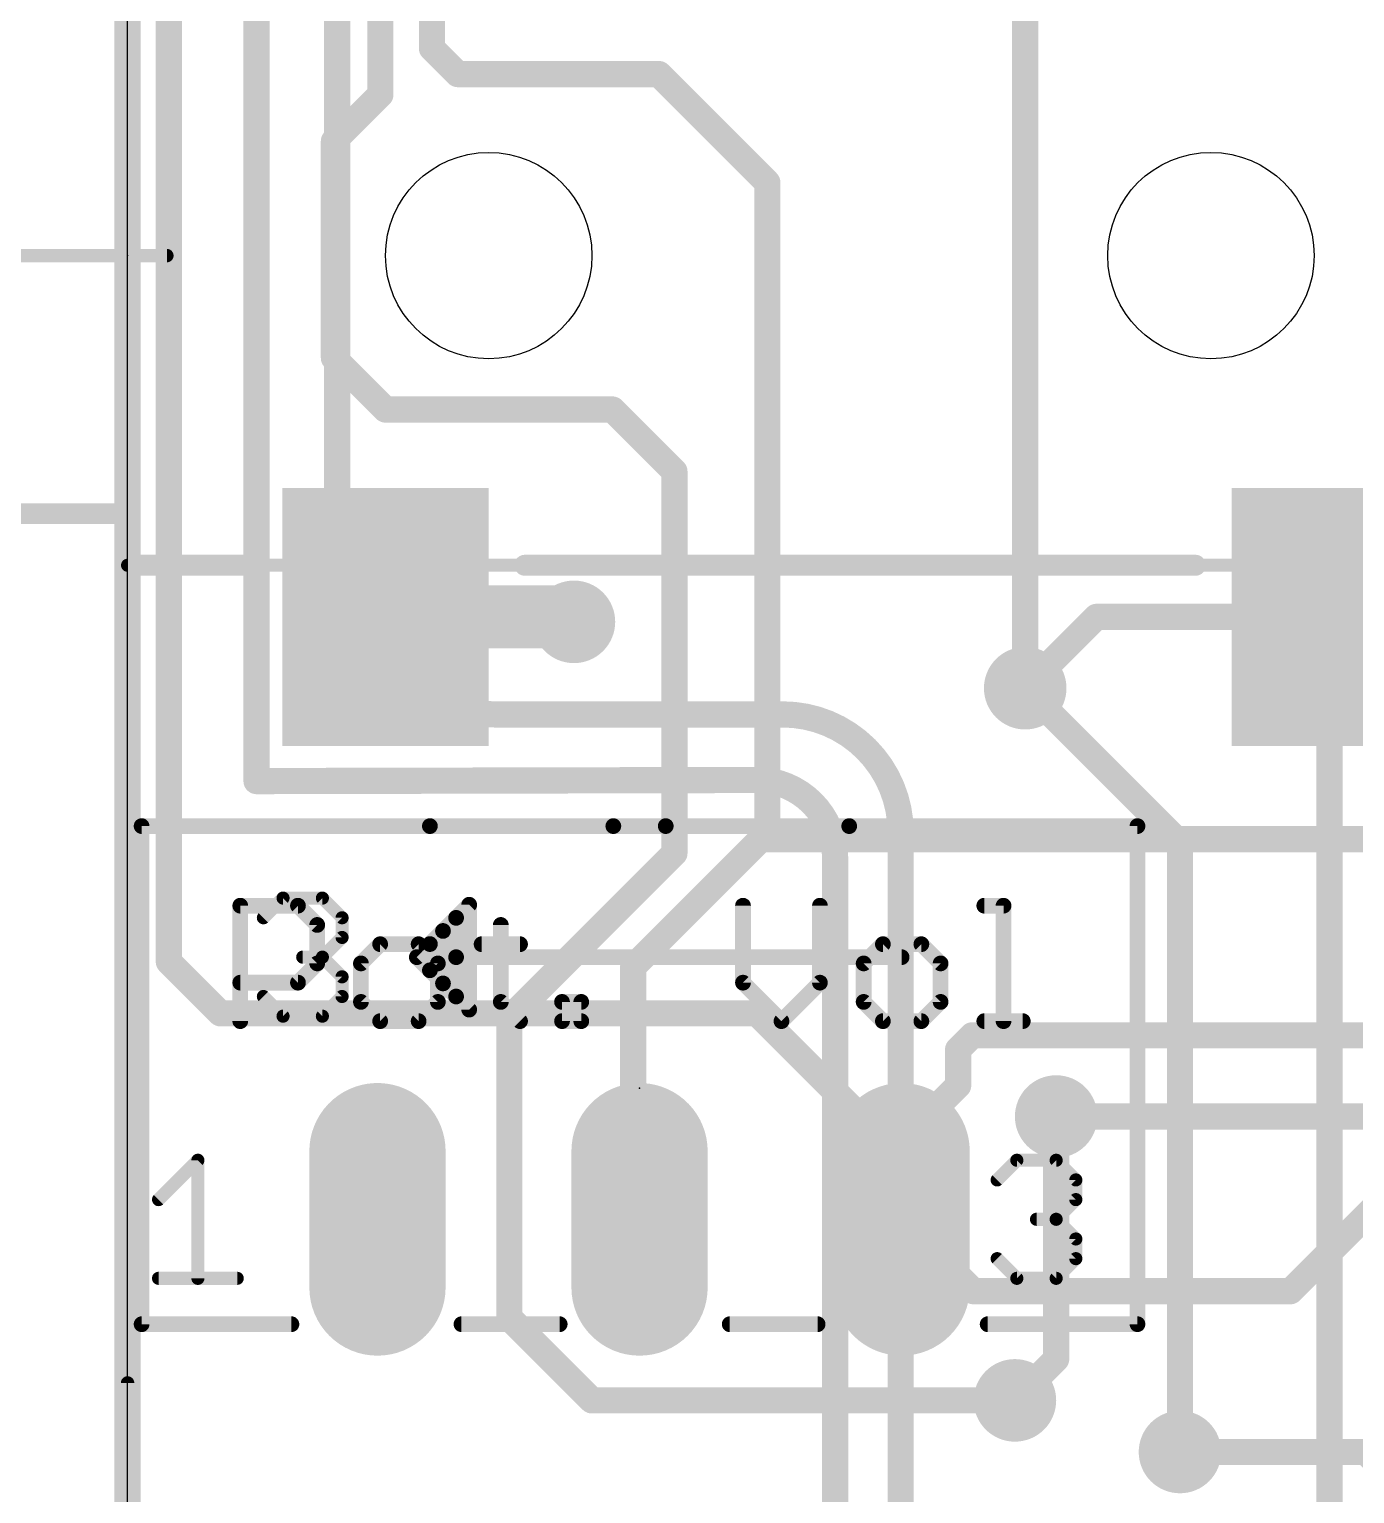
# Model space of a CAD drawing. Extents: x -21 to 68.1, y -13.1 to 62.4.
# Drawn here: x -0.95 to 11.89, y 4.9 to 19.08 of the extents above; entities that cross this region are included whole.
import ezdxf

# ---------------------------------------------------------------- set-up
doc = ezdxf.new("R2010")
doc.units = 0
for name, color, linetype in [('1', 12, 'CONTINUOUS'), ('16', 132, 'CONTINUOUS'), ('17', 110, 'CONTINUOUS'), ('18', 110, 'CONTINUOUS'), ('20', 53, 'CONTINUOUS'), ('21', 53, 'CONTINUOUS'), ('23', 53, 'CONTINUOUS'), ('47', 253, 'CONTINUOUS'), ('51', 253, 'CONTINUOUS')]:
    doc.layers.add(name, color=color, linetype=linetype)

# ---------------------------------------------------------------- blocks, each defined once
blk = doc.blocks.new('LONGP100')
at = {"const_width": 1}
blk.add_lwpolyline([(-0.5, 0), (0.5, 0)], dxfattribs=at)
at = {"const_width": 0.5}
for points in [[(-0.5, 0.25, 1), (-0.5, -0.25)], [(0.5, -0.25, 1), (0.5, 0.25)]]:
    blk.add_lwpolyline(points, format="xyb", dxfattribs=at)
blk = doc.blocks.new('RECT')
blk.add_solid([(-0.5, -0.5), (0.5, -0.5), (-0.5, 0.5), (0.5, 0.5)])
blk = doc.blocks.new('ROUNDV')
at = {"const_width": 0.5}
blk.add_lwpolyline([(0, -0.25, 1), (0, 0.25, 1), (0, -0.25)], format="xyb", dxfattribs=at)

msp = doc.modelspace()

# ---------------------------------------------------------------- linework, layer by layer
at = {"layer": '1'}
for points, const_width in [([(2.95, 22.35), (2.95, 18.9)], 0.254), ([(2.45, 21.95), (2.45, 18.45)], 0.254), ([(2.95, 18.9), (3.2, 18.65)], 0.254), ([(3.2, 18.65), (5.15, 18.65)], 0.254), ([(5.15, 18.65), (6.2, 17.6)], 0.254), ([(2.45, 18.45), (2, 18)], 0.254), ([(2, 18), (2, 15.9)], 0.254), ([(6.2, 17.6), (6.2, 11.337)], 0.254), ([(2, 15.9), (2.5, 15.4)], 0.254), ([(2.5, 15.4), (4.7, 15.4)], 0.254), ([(4.7, 15.4), (5.3, 14.8)], 0.254), ([(5.3, 14.8), (5.3, 11.1)], 0.254), ([(2.5, 13.391), (4.326, 13.391)], 0.6096), ([(4.326, 13.391), (4.326, 13.343)], 0.6096), ([(9.391, 13.391), (8.7, 12.7)], 0.254), ([(11.7, 13.391), (9.391, 13.391)], 0.254), ([(6.137, 11.237), (4.9, 10)], 0.254), ([(6.3, 11.237), (6.137, 11.237)], 0.254), ([(6.2, 11.337), (6.3, 11.237)], 0.254), ([(15.192, 11.237), (6.3, 11.237)], 0.254), ([(5.3, 11.1), (3.7, 9.5)], 0.254), ([(4.9, 10), (4.9, 7.616)], 0.254), ([(3.7, 9.5), (3.7, 6.6)], 0.254), ([(8.187, 9.337), (8.05, 9.2)], 0.254), ([(15.192, 9.337), (8.187, 9.337)], 0.254), ([(8.05, 9.2), (8.05, 8.85)], 0.254), ([(8.05, 8.85), (7.425, 8.225)], 0.254), ([(14.1, 8.55), (9, 8.55)], 0.254), ([(7.425, 8.225), (7.425, 7.631)], 0.254), ([(12.16, 7.747), (11.271, 6.858)], 0.254), ([(4.9, 7.616), (4.962, 7.554)], 0.254), ([(7.425, 7.631), (7.502, 7.554)], 0.254), ([(7.493, 7.563), (7.502, 7.554)], 0.254), ([(7.493, 7.545), (7.502, 7.554)], 0.254), ([(8.198, 6.858), (7.502, 7.554)], 0.254), ([(11.271, 6.858), (8.198, 6.858)], 0.254), ([(3.7, 6.6), (4.5, 5.8)], 0.254), ([(4.5, 5.8), (8.6, 5.8)], 0.254), ([(10.2, 5.3), (12, 5.3)], 0.254), ([(12, 5.3), (12.7, 4.6)], 0.254)]:
    msp.add_lwpolyline(points, dxfattribs=dict(at, const_width=const_width))
for points, const_width in [([(2.9949, 18.9449, 1), (2.9051, 18.8551)], 0.127), ([(2.8865, 18.9, 1), (3.0135, 18.9)], 0.127), ([(3.2, 18.7135, 1), (3.2, 18.5865)], 0.127), ([(3.1551, 18.6051, 1), (3.2449, 18.6949)], 0.127), ([(5.1949, 18.6949, 1), (5.1051, 18.6051)], 0.127), ([(5.15, 18.5865, 1), (5.15, 18.7135)], 0.127), ([(2.3865, 18.45, 1), (2.5135, 18.45)], 0.127), ([(2.4949, 18.4051, 1), (2.4051, 18.4949)], 0.127), ([(2.0635, 18, 1), (1.9365, 18)], 0.127), ([(1.9551, 18.0449, 1), (2.0449, 17.9551)], 0.127), ([(6.2635, 17.6, 1), (6.1365, 17.6)], 0.127), ([(6.1551, 17.5551, 1), (6.2449, 17.6449)], 0.127), ([(2.0449, 15.9449, 1), (1.9551, 15.8551)], 0.127), ([(1.9365, 15.9, 1), (2.0635, 15.9)], 0.127), ([(2.5, 15.4635, 1), (2.5, 15.3365)], 0.127), ([(2.4551, 15.3551, 1), (2.5449, 15.4449)], 0.127), ([(4.7449, 15.4449, 1), (4.6551, 15.3551)], 0.127), ([(4.7, 15.3365, 1), (4.7, 15.4635)], 0.127), ([(5.3635, 14.8, 1), (5.2365, 14.8)], 0.127), ([(5.2551, 14.7551, 1), (5.3449, 14.8449)], 0.127), ([(2.5, 13.5434, 1), (2.5, 13.2386)], 0.3048), ([(4.4784, 13.391, 1), (4.1736, 13.391)], 0.3048), ([(4.326, 13.2386, 1), (4.326, 13.5434)], 0.3048), ([(4.1736, 13.343, 1), (4.4784, 13.343)], 0.3048), ([(9.391, 13.4545, 1), (9.391, 13.3275)], 0.127), ([(9.4359, 13.3461, 1), (9.3461, 13.4359)], 0.127), ([(11.7, 13.3275, 1), (11.7, 13.4545)], 0.127), ([(8.6551, 12.7449, 1), (8.7449, 12.6551)], 0.127), ([(6.137, 11.3005, 1), (6.137, 11.1735)], 0.127), ([(6.1819, 11.1921, 1), (6.0921, 11.2819)], 0.127), ([(6.2449, 11.3819, 1), (6.1551, 11.2921)], 0.127), ([(6.1365, 11.337, 1), (6.2635, 11.337)], 0.127), ([(6.3, 11.3005, 1), (6.3, 11.1735)], 0.127), ([(6.3, 11.1735, 1), (6.3, 11.3005)], 0.127), ([(5.3449, 11.0551, 1), (5.2551, 11.1449)], 0.127), ([(6.2551, 11.1921, 1), (6.3449, 11.2819)], 0.127), ([(5.2365, 11.1, 1), (5.3635, 11.1)], 0.127), ([(4.9635, 10, 1), (4.8365, 10)], 0.127), ([(4.8551, 10.0449, 1), (4.9449, 9.9551)], 0.127), ([(3.7635, 9.5, 1), (3.6365, 9.5)], 0.127), ([(3.6551, 9.5449, 1), (3.7449, 9.4551)], 0.127), ([(8.187, 9.4005, 1), (8.187, 9.2735)], 0.127), ([(8.2319, 9.2921, 1), (8.1421, 9.3819)], 0.127), ([(8.1135, 9.2, 1), (7.9865, 9.2)], 0.127), ([(8.0051, 9.2449, 1), (8.0949, 9.1551)], 0.127), ([(8.0949, 8.8051, 1), (8.0051, 8.8949)], 0.127), ([(7.9865, 8.85, 1), (8.1135, 8.85)], 0.127), ([(9, 8.6135, 1), (9, 8.4865)], 0.127), ([(7.4885, 8.225, 1), (7.3615, 8.225)], 0.127), ([(7.3801, 8.2699, 1), (7.4699, 8.1801)], 0.127), ([(4.9449, 7.6609, 1), (4.8551, 7.5711)], 0.127), ([(4.8365, 7.616, 1), (4.9635, 7.616)], 0.127), ([(4.9171, 7.5091, 1), (5.0069, 7.5989)], 0.127), ([(7.4699, 7.6759, 1), (7.3801, 7.5861)], 0.127), ([(7.3615, 7.631, 1), (7.4885, 7.631)], 0.127), ([(7.5379, 7.6079, 1), (7.4481, 7.5181)], 0.127), ([(7.5469, 7.5989, 1), (7.4571, 7.5091)], 0.127), ([(7.5469, 7.5091, 1), (7.4571, 7.5989)], 0.127), ([(7.4571, 7.5091, 1), (7.5469, 7.5989)], 0.127), ([(7.4571, 7.5091, 1), (7.5469, 7.5989)], 0.127), ([(7.4481, 7.5899, 1), (7.5379, 7.5001)], 0.127), ([(8.198, 6.9215, 1), (8.198, 6.7945)], 0.127), ([(8.1531, 6.8131, 1), (8.2429, 6.9029)], 0.127), ([(11.2261, 6.9029, 1), (11.3159, 6.8131)], 0.127), ([(11.271, 6.7945, 1), (11.271, 6.9215)], 0.127), ([(3.7449, 6.6449, 1), (3.6551, 6.5551)], 0.127), ([(3.6365, 6.6, 1), (3.7635, 6.6)], 0.127), ([(4.5, 5.8635, 1), (4.5, 5.7365)], 0.127), ([(4.4551, 5.7551, 1), (4.5449, 5.8449)], 0.127), ([(8.6, 5.7365, 1), (8.6, 5.8635)], 0.127), ([(10.2, 5.3635, 1), (10.2, 5.2365)], 0.127), ([(12.0449, 5.3449, 1), (11.9551, 5.2551)], 0.127)]:
    msp.add_lwpolyline(points, format="xyb", dxfattribs=dict(at, const_width=const_width))
at = {"layer": '16', "const_width": 0.254}
for points in [[(0.4, 10.05), (0.4, 34)], [(0, 33.4), (0, 0)], [(1.25, 11.8), (1.25, 33.4)], [(2.032, 32.7), (2.032, 13.97)], [(8.7, 12.7), (8.7, 22.25)], [(11.65, 13.65), (12.5, 14.5)], [(11.65, 3.6), (11.65, 13.65)], [(8.7, 12.7), (10.2, 11.2)], [(3.556, 12.446), (6.35, 12.446)], [(6.096, 11.811), (1.25, 11.8)], [(7.493, 11.303), (7.493, 2.54)], [(10.2, 11.2), (10.2, 5.3)], [(6.858, 2.54), (6.858, 11.049)], [(0.9, 9.55), (0.4, 10.05)], [(6.1, 9.55), (0.9, 9.55)], [(7.502, 8.148), (6.1, 9.55)], [(9, 8.55), (9, 6.2)], [(7.502, 7.554), (7.502, 8.148)], [(9, 6.2), (8.6, 5.8)]]:
    msp.add_lwpolyline(points, dxfattribs=at)
at = {"layer": '16'}
for points, const_width in [([(2.032, 13.97, 0.4142), (3.556, 12.446)], 0.254), ([(2.0955, 13.97, 1), (1.9685, 13.97)], 0.127), ([(1.9685, 13.97, 1), (2.0955, 13.97)], 0.127), ([(11.7135, 13.65, 1), (11.5865, 13.65)], 0.127), ([(11.6051, 13.6949, 1), (11.6949, 13.6051)], 0.127), ([(8.7449, 12.7449, 1), (8.6551, 12.6551)], 0.127), ([(8.6365, 12.7, 1), (8.7635, 12.7)], 0.127), ([(3.556, 12.5095, 1), (3.556, 12.3825)], 0.127), ([(3.556, 12.3825, 1), (3.556, 12.5095)], 0.127), ([(7.493, 11.303, 0.4142), (6.35, 12.446)], 0.254), ([(6.35, 12.5095, 1), (6.35, 12.3825)], 0.127), ([(6.35, 12.3825, 1), (6.35, 12.5095)], 0.127), ([(1.2499, 11.8635, 1), (1.2501, 11.7365)], 0.127), ([(6.858, 11.049, 0.4142), (6.096, 11.811)], 0.254), ([(6.096, 11.8745, 1), (6.096, 11.7475)], 0.127), ([(6.0961, 11.7475, 1), (6.0959, 11.8745)], 0.127), ([(1.1865, 11.8, 1), (1.3135, 11.8)], 0.127), ([(7.5565, 11.303, 1), (7.4295, 11.303)], 0.127), ([(7.4295, 11.303, 1), (7.5565, 11.303)], 0.127), ([(10.2635, 11.2, 1), (10.1365, 11.2)], 0.127), ([(10.1551, 11.1551, 1), (10.2449, 11.2449)], 0.127), ([(6.9215, 11.049, 1), (6.7945, 11.049)], 0.127), ([(6.7945, 11.049, 1), (6.9215, 11.049)], 0.127), ([(0.4449, 10.0949, 1), (0.3551, 10.0051)], 0.127), ([(0.3365, 10.05, 1), (0.4635, 10.05)], 0.127), ([(0.9, 9.6135, 1), (0.9, 9.4865)], 0.127), ([(0.8551, 9.5051, 1), (0.9449, 9.5949)], 0.127), ([(6.1449, 9.5949, 1), (6.0551, 9.5051)], 0.127), ([(6.1, 9.4865, 1), (6.1, 9.6135)], 0.127), ([(9.0635, 8.55, 1), (8.9365, 8.55)], 0.127), ([(7.5655, 8.148, 1), (7.4385, 8.148)], 0.127), ([(7.4571, 8.1031, 1), (7.5469, 8.1929)], 0.127), ([(7.4385, 7.554, 1), (7.5655, 7.554)], 0.127), ([(8.9365, 6.2, 1), (9.0635, 6.2)], 0.127), ([(9.0449, 6.1551, 1), (8.9551, 6.2449)], 0.127), ([(8.5551, 5.8449, 1), (8.6449, 5.7551)], 0.127), ([(10.1365, 5.3, 1), (10.2635, 5.3)], 0.127)]:
    msp.add_lwpolyline(points, format="xyb", dxfattribs=dict(at, const_width=const_width))
at = {"layer": '20'}
msp.add_line((0, 2.54), (0, 38.1), dxfattribs=at)
for centre in [(3.5, 16.891), (10.5, 16.891)]:
    msp.add_circle(centre, 1, dxfattribs=at)
at = {"layer": '21'}
for points, const_width in [([(0, 19.891), (0, 13.891)], 0.2032), ([(0.05, 13.891), (1.15, 13.891)], 0.2032), ([(3.85, 13.891), (10.35, 13.891)], 0.2032), ([(0.136, 6.538), (0.136, 11.364)], 0.1524), ([(2.93, 11.364), (0.136, 11.364)], 0.1524), ([(4.708, 11.364), (2.93, 11.364)], 0.1524), ([(5.216, 11.364), (4.708, 11.364)], 0.1524), ([(6.994, 11.364), (5.216, 11.364)], 0.1524), ([(9.788, 11.364), (6.994, 11.364)], 0.1524), ([(9.788, 11.364), (9.788, 6.538)], 0.1524), ([(1.0922, 9.4742), (1.0922, 10.5928)], 0.1524), ([(1.0922, 10.5928), (1.6515, 10.5928)], 0.1524), ([(1.6515, 10.5928), (1.8379, 10.4063)], 0.1524), ([(5.9647, 10.5928), (5.9647, 9.8471)], 0.1524), ([(6.7104, 9.8471), (6.7104, 10.5928)], 0.1524), ([(8.3035, 10.5928), (8.4899, 10.5928)], 0.1524), ([(8.4899, 10.5928), (8.4899, 9.4742)], 0.1524), ([(1.8379, 10.4063), (1.8379, 10.0335)], 0.1524), ([(3.6174, 10.4063), (3.6174, 9.6606)], 0.1524), ([(2.448, 10.2199), (2.2616, 10.0335)], 0.1524), ([(2.8209, 10.2199), (2.448, 10.2199)], 0.1524), ([(3.0073, 10.0335), (2.8209, 10.2199)], 0.1524), ([(3.431, 10.2199), (3.8038, 10.2199)], 0.1524), ([(7.3205, 10.2199), (7.1341, 10.0335)], 0.1524), ([(7.6934, 10.2199), (7.3205, 10.2199)], 0.1524), ([(7.8798, 10.0335), (7.6934, 10.2199)], 0.1524), ([(1.8379, 10.0335), (1.6515, 9.8471)], 0.1524), ([(2.2616, 10.0335), (2.2616, 9.6606)], 0.1524), ([(3.0073, 9.6606), (3.0073, 10.0335)], 0.1524), ([(7.1341, 10.0335), (7.1341, 9.6606)], 0.1524), ([(7.8798, 9.6606), (7.8798, 10.0335)], 0.1524), ([(1.6515, 9.8471), (1.0922, 9.8471)], 0.1524), ([(5.9647, 9.8471), (6.3375, 9.4742)], 0.1524), ([(6.3375, 9.4742), (6.7104, 9.8471)], 0.1524), ([(2.2616, 9.6606), (2.448, 9.4742)], 0.1524), ([(2.8209, 9.4742), (3.0073, 9.6606)], 0.1524), ([(3.6174, 9.6606), (3.8038, 9.4742)], 0.1524), ([(4.2106, 9.4742), (4.2106, 9.6606)], 0.1524), ([(4.2106, 9.6606), (4.397, 9.6606)], 0.1524), ([(4.397, 9.6606), (4.397, 9.4742)], 0.1524), ([(7.1341, 9.6606), (7.3205, 9.4742)], 0.1524), ([(7.6934, 9.4742), (7.8798, 9.6606)], 0.1524), ([(2.448, 9.4742), (2.8209, 9.4742)], 0.1524), ([(4.397, 9.4742), (4.2106, 9.4742)], 0.1524), ([(7.3205, 9.4742), (7.6934, 9.4742)], 0.1524), ([(8.3035, 9.4742), (8.6763, 9.4742)], 0.1524), ([(0.3001, 7.7452), (0.6814, 8.1265)], 0.127), ([(0.6814, 8.1265), (0.6814, 6.9825)], 0.127), ([(8.4281, 7.9358), (8.6188, 8.1265)], 0.127), ([(8.6188, 8.1265), (9.0001, 8.1265)], 0.127), ([(9.0001, 8.1265), (9.1908, 7.9358)], 0.127), ([(9.1908, 7.9358), (9.1908, 7.7452)], 0.127), ([(9.1908, 7.7452), (9.0001, 7.5545)], 0.127), ([(9.0001, 7.5545), (8.8094, 7.5545)], 0.127), ([(9.0001, 7.5545), (9.1908, 7.3638)], 0.127), ([(9.1908, 7.3638), (9.1908, 7.1732)], 0.127), ([(8.6188, 6.9825), (8.4281, 7.1732)], 0.127), ([(9.1908, 7.1732), (9.0001, 6.9825)], 0.127), ([(0.3001, 6.9825), (1.0628, 6.9825)], 0.127), ([(9.0001, 6.9825), (8.6188, 6.9825)], 0.127), ([(0.136, 6.538), (1.588, 6.538)], 0.1524), ([(3.236, 6.538), (4.188, 6.538)], 0.1524), ([(5.836, 6.538), (6.688, 6.538)], 0.1524), ([(8.336, 6.538), (9.788, 6.538)], 0.1524)]:
    msp.add_lwpolyline(points, dxfattribs=dict(at, const_width=const_width))
for points, const_width in [([(-0.0508, 13.891, 1), (0.0508, 13.891)], 0.1016), ([(0.05, 13.9418, 1), (0.05, 13.8402)], 0.1016), ([(1.15, 13.8402, 1), (1.15, 13.9418)], 0.1016), ([(3.85, 13.9418, 1), (3.85, 13.8402)], 0.1016), ([(10.35, 13.8402, 1), (10.35, 13.9418)], 0.1016), ([(0.1741, 11.364, 1), (0.0979, 11.364)], 0.0762), ([(0.136, 11.4021, 1), (0.136, 11.3259)], 0.0762), ([(2.93, 11.4021, 1), (2.93, 11.3259)], 0.0762), ([(2.93, 11.3259, 1), (2.93, 11.4021)], 0.0762), ([(4.708, 11.4021, 1), (4.708, 11.3259)], 0.0762), ([(4.708, 11.3259, 1), (4.708, 11.4021)], 0.0762), ([(5.216, 11.4021, 1), (5.216, 11.3259)], 0.0762), ([(5.216, 11.3259, 1), (5.216, 11.4021)], 0.0762), ([(6.994, 11.4021, 1), (6.994, 11.3259)], 0.0762), ([(6.994, 11.3259, 1), (6.994, 11.4021)], 0.0762), ([(9.8261, 11.364, 1), (9.7499, 11.364)], 0.0762), ([(9.788, 11.3259, 1), (9.788, 11.4021)], 0.0762), ([(1.1303, 10.5928, 1), (1.0541, 10.5928)], 0.0762), ([(1.0922, 10.6309, 1), (1.0922, 10.5547)], 0.0762), ([(1.6784, 10.6197, 1), (1.6245, 10.5658)], 0.0762), ([(1.6515, 10.5547, 1), (1.6515, 10.6309)], 0.0762), ([(6.0028, 10.5928, 1), (5.9266, 10.5928)], 0.0762), ([(6.7485, 10.5928, 1), (6.6723, 10.5928)], 0.0762), ([(8.3035, 10.6309, 1), (8.3035, 10.5547)], 0.0762), ([(8.528, 10.5928, 1), (8.4518, 10.5928)], 0.0762), ([(8.4899, 10.5547, 1), (8.4899, 10.6309)], 0.0762), ([(1.876, 10.4063, 1), (1.7998, 10.4063)], 0.0762), ([(1.811, 10.3794, 1), (1.8648, 10.4333)], 0.0762), ([(3.6555, 10.4063, 1), (3.5793, 10.4063)], 0.0762), ([(2.448, 10.258, 1), (2.448, 10.1818)], 0.0762), ([(2.475, 10.193, 1), (2.4211, 10.2468)], 0.0762), ([(2.8478, 10.2468, 1), (2.7939, 10.193)], 0.0762), ([(2.8209, 10.1818, 1), (2.8209, 10.258)], 0.0762), ([(3.431, 10.258, 1), (3.431, 10.1818)], 0.0762), ([(3.8038, 10.1818, 1), (3.8038, 10.258)], 0.0762), ([(7.3205, 10.258, 1), (7.3205, 10.1818)], 0.0762), ([(7.3474, 10.193, 1), (7.2936, 10.2468)], 0.0762), ([(7.7203, 10.2468, 1), (7.6664, 10.193)], 0.0762), ([(7.6934, 10.1818, 1), (7.6934, 10.258)], 0.0762), ([(1.8648, 10.0065, 1), (1.811, 10.0604)], 0.0762), ([(2.2997, 10.0335, 1), (2.2235, 10.0335)], 0.0762), ([(2.2347, 10.0604, 1), (2.2885, 10.0065)], 0.0762), ([(3.0454, 10.0335, 1), (2.9692, 10.0335)], 0.0762), ([(2.9804, 10.0065, 1), (3.0342, 10.0604)], 0.0762), ([(7.1071, 10.0604, 1), (7.161, 10.0065)], 0.0762), ([(7.1722, 10.0335, 1), (7.096, 10.0335)], 0.0762), ([(7.9179, 10.0335, 1), (7.8417, 10.0335)], 0.0762), ([(7.8528, 10.0065, 1), (7.9067, 10.0604)], 0.0762), ([(1.7998, 10.0335, 1), (1.876, 10.0335)], 0.0762), ([(1.0922, 9.8852, 1), (1.0922, 9.809)], 0.0762), ([(1.6245, 9.874, 1), (1.6784, 9.8201)], 0.0762), ([(1.6515, 9.809, 1), (1.6515, 9.8852)], 0.0762), ([(5.9916, 9.874, 1), (5.9377, 9.8201)], 0.0762), ([(5.9266, 9.8471, 1), (6.0028, 9.8471)], 0.0762), ([(6.6723, 9.8471, 1), (6.7485, 9.8471)], 0.0762), ([(6.7373, 9.8201, 1), (6.6834, 9.874)], 0.0762), ([(2.2885, 9.6876, 1), (2.2347, 9.6337)], 0.0762), ([(2.2235, 9.6606, 1), (2.2997, 9.6606)], 0.0762), ([(2.9692, 9.6606, 1), (3.0454, 9.6606)], 0.0762), ([(3.0342, 9.6337, 1), (2.9804, 9.6876)], 0.0762), ([(3.6444, 9.6876, 1), (3.5905, 9.6337)], 0.0762), ([(3.5793, 9.6606, 1), (3.6555, 9.6606)], 0.0762), ([(4.2487, 9.6606, 1), (4.1725, 9.6606)], 0.0762), ([(4.2106, 9.6987, 1), (4.2106, 9.6225)], 0.0762), ([(4.4351, 9.6606, 1), (4.3589, 9.6606)], 0.0762), ([(4.397, 9.6225, 1), (4.397, 9.6987)], 0.0762), ([(7.161, 9.6876, 1), (7.1071, 9.6337)], 0.0762), ([(7.096, 9.6606, 1), (7.1722, 9.6606)], 0.0762), ([(7.8417, 9.6606, 1), (7.9179, 9.6606)], 0.0762), ([(7.9067, 9.6337, 1), (7.8528, 9.6876)], 0.0762), ([(1.0541, 9.4742, 1), (1.1303, 9.4742)], 0.0762), ([(2.448, 9.5123, 1), (2.448, 9.4361)], 0.0762), ([(2.4211, 9.4473, 1), (2.475, 9.5011)], 0.0762), ([(2.7939, 9.5011, 1), (2.8478, 9.4473)], 0.0762), ([(2.8209, 9.4361, 1), (2.8209, 9.5123)], 0.0762), ([(3.7769, 9.4473, 1), (3.8308, 9.5011)], 0.0762), ([(4.2106, 9.5123, 1), (4.2106, 9.4361)], 0.0762), ([(4.1725, 9.4742, 1), (4.2487, 9.4742)], 0.0762), ([(4.3589, 9.4742, 1), (4.4351, 9.4742)], 0.0762), ([(4.397, 9.4361, 1), (4.397, 9.5123)], 0.0762), ([(6.3106, 9.5011, 1), (6.3645, 9.4473)], 0.0762), ([(6.3106, 9.4473, 1), (6.3645, 9.5011)], 0.0762), ([(7.3205, 9.5123, 1), (7.3205, 9.4361)], 0.0762), ([(7.2936, 9.4473, 1), (7.3474, 9.5011)], 0.0762), ([(7.6664, 9.5011, 1), (7.7203, 9.4473)], 0.0762), ([(7.6934, 9.4361, 1), (7.6934, 9.5123)], 0.0762), ([(8.3035, 9.5123, 1), (8.3035, 9.4361)], 0.0762), ([(8.4518, 9.4742, 1), (8.528, 9.4742)], 0.0762), ([(8.6763, 9.4361, 1), (8.6763, 9.5123)], 0.0762), ([(0.7132, 8.1265, 1), (0.6497, 8.1265)], 0.0635), ([(0.7039, 8.104, 1), (0.659, 8.1489)], 0.0635), ([(8.6188, 8.1582, 1), (8.6188, 8.0947)], 0.0635), ([(8.6412, 8.104, 1), (8.5963, 8.1489)], 0.0635), ([(9.0225, 8.1489, 1), (8.9776, 8.104)], 0.0635), ([(9.0001, 8.0947, 1), (9.0001, 8.1582)], 0.0635), ([(8.4057, 7.9583, 1), (8.4506, 7.9134)], 0.0635), ([(9.2225, 7.9358, 1), (9.159, 7.9358)], 0.0635), ([(9.1683, 7.9134, 1), (9.2132, 7.9583)], 0.0635), ([(9.2132, 7.7227, 1), (9.1683, 7.7676)], 0.0635), ([(0.2777, 7.7676, 1), (0.3226, 7.7227)], 0.0635), ([(9.159, 7.7452, 1), (9.2225, 7.7452)], 0.0635), ([(8.8094, 7.5862, 1), (8.8094, 7.5227)], 0.0635), ([(9.0225, 7.5769, 1), (8.9776, 7.532)], 0.0635), ([(8.9776, 7.5769, 1), (9.0225, 7.532)], 0.0635), ([(9.0001, 7.5227, 1), (9.0001, 7.5862)], 0.0635), ([(9.2225, 7.3638, 1), (9.159, 7.3638)], 0.0635), ([(9.1683, 7.3414, 1), (9.2132, 7.3863)], 0.0635), ([(8.4506, 7.1956, 1), (8.4057, 7.1507)], 0.0635), ([(9.2132, 7.1507, 1), (9.1683, 7.1956)], 0.0635), ([(9.159, 7.1732, 1), (9.2225, 7.1732)], 0.0635), ([(0.3001, 7.0142, 1), (0.3001, 6.9508)], 0.0635), ([(0.6497, 6.9825, 1), (0.7132, 6.9825)], 0.0635), ([(1.0628, 6.9508, 1), (1.0628, 7.0142)], 0.0635), ([(8.6188, 7.0142, 1), (8.6188, 6.9508)], 0.0635), ([(8.5963, 6.96, 1), (8.6412, 7.005)], 0.0635), ([(8.9776, 7.005, 1), (9.0225, 6.96)], 0.0635), ([(9.0001, 6.9508, 1), (9.0001, 7.0142)], 0.0635), ([(0.136, 6.5761, 1), (0.136, 6.4999)], 0.0762), ([(0.0979, 6.538, 1), (0.1741, 6.538)], 0.0762), ([(1.588, 6.4999, 1), (1.588, 6.5761)], 0.0762), ([(3.236, 6.5761, 1), (3.236, 6.4999)], 0.0762), ([(4.188, 6.4999, 1), (4.188, 6.5761)], 0.0762), ([(5.836, 6.5761, 1), (5.836, 6.4999)], 0.0762), ([(6.688, 6.4999, 1), (6.688, 6.5761)], 0.0762), ([(8.336, 6.5761, 1), (8.336, 6.4999)], 0.0762), ([(9.7499, 6.538, 1), (9.8261, 6.538)], 0.0762), ([(9.788, 6.4999, 1), (9.788, 6.5761)], 0.0762)]:
    msp.add_lwpolyline(points, format="xyb", dxfattribs=dict(at, const_width=const_width))
at = {"layer": '23'}
for p in [(0, 16.891), (4.962, 8.824)]:
    msp.add_point(p, dxfattribs=at)
at = {"layer": '47', "const_width": 0.13}
for points in [[(0.381, 16.891), (-12.11, 16.891)], [(0, 5.969), (0, -7.538)]]:
    msp.add_lwpolyline(points, dxfattribs=at)
at = {"layer": '47', "const_width": 0.065}
for points in [[(0.381, 16.8585, 1), (0.381, 16.9235)], [(0.0325, 5.969, 1), (-0.0325, 5.969)]]:
    msp.add_lwpolyline(points, format="xyb", dxfattribs=at)
at = {"layer": '51'}
for points, const_width in [([(0, 14.391), (0, 19.391)], 0.2032), ([(-2.5, 14.391), (0, 14.391)], 0.2032), ([(0, 13.891), (0, 14.391)], 0.2032), ([(14.5, 13.891), (0, 13.891)], 0.127), ([(1.3161, 10.4758), (1.5068, 10.6665)], 0.127), ([(1.5068, 10.6665), (1.8881, 10.6665)], 0.127), ([(1.8881, 10.6665), (2.0788, 10.4758)], 0.127), ([(3.311, 10.602), (3.184, 10.475)], 0.1524), ([(3.311, 9.586), (3.311, 10.602)], 0.1524), ([(2.0788, 10.4758), (2.0788, 10.2851)], 0.127), ([(3.057, 10.348), (3.184, 10.475)], 0.1524), ([(3.184, 10.475), (3.184, 10.094)], 0.1524), ([(2.93, 10.221), (3.057, 10.348)], 0.1524), ([(3.057, 10.348), (3.057, 9.84)], 0.1524), ([(2.0788, 10.2851), (1.8881, 10.0945)], 0.127), ([(2.803, 10.094), (2.93, 10.221)], 0.1524), ([(2.93, 10.221), (2.93, 9.967)], 0.1524), ([(1.8881, 10.0945), (1.6974, 10.0945)], 0.127), ([(1.8881, 10.0945), (2.0788, 9.9038)], 0.127), ([(2.803, 10.094), (2.93, 9.967)], 0.1524), ([(2.803, 10.094), (3.184, 10.094)], 0.1524), ([(3.184, 10.094), (7.502, 10.094)], 0.1524), ([(3.184, 10.094), (3.184, 9.713)], 0.1524), ([(2.0788, 9.9038), (2.0788, 9.7132)], 0.127), ([(2.93, 9.967), (3.057, 9.84)], 0.1524), ([(3.057, 9.84), (3.184, 9.713)], 0.1524), ([(1.5068, 9.5225), (1.3161, 9.7132)], 0.127), ([(2.0788, 9.7132), (1.8881, 9.5225)], 0.127), ([(3.184, 9.713), (3.311, 9.586)], 0.1524), ([(1.8881, 9.5225), (1.5068, 9.5225)], 0.127)]:
    msp.add_lwpolyline(points, dxfattribs=dict(at, const_width=const_width))
for points, const_width in [([(0.0508, 14.391, 1), (-0.0508, 14.391)], 0.1016), ([(0, 14.3402, 1), (0, 14.4418)], 0.1016), ([(-0.0508, 14.391, 1), (0.0508, 14.391)], 0.1016), ([(-0.0508, 13.891, 1), (0.0508, 13.891)], 0.1016), ([(0, 13.9228, 1), (0, 13.8592)], 0.0635), ([(1.5068, 10.6982, 1), (1.5068, 10.6347)], 0.0635), ([(1.5292, 10.644, 1), (1.4843, 10.6889)], 0.0635), ([(1.9105, 10.6889, 1), (1.8656, 10.644)], 0.0635), ([(1.8881, 10.6347, 1), (1.8881, 10.6982)], 0.0635), ([(3.3491, 10.602, 1), (3.2729, 10.602)], 0.0762), ([(3.3379, 10.5751, 1), (3.2841, 10.6289)], 0.0762), ([(1.2937, 10.4983, 1), (1.3386, 10.4534)], 0.0635), ([(2.1105, 10.4758, 1), (2.047, 10.4758)], 0.0635), ([(2.0563, 10.4534, 1), (2.1012, 10.4983)], 0.0635), ([(3.2221, 10.475, 1), (3.1459, 10.475)], 0.0762), ([(3.1571, 10.5019, 1), (3.2109, 10.4481)], 0.0762), ([(3.2109, 10.4481, 1), (3.1571, 10.5019)], 0.0762), ([(3.0951, 10.348, 1), (3.0189, 10.348)], 0.0762), ([(3.0301, 10.3749, 1), (3.0839, 10.3211)], 0.0762), ([(3.0839, 10.3211, 1), (3.0301, 10.3749)], 0.0762), ([(2.047, 10.2851, 1), (2.1105, 10.2851)], 0.0635), ([(2.1012, 10.2627, 1), (2.0563, 10.3076)], 0.0635), ([(2.9681, 10.221, 1), (2.8919, 10.221)], 0.0762), ([(2.9031, 10.2479, 1), (2.9569, 10.1941)], 0.0762), ([(2.9569, 10.1941, 1), (2.9031, 10.2479)], 0.0762), ([(1.6974, 10.1262, 1), (1.6974, 10.0627)], 0.0635), ([(1.9105, 10.1169, 1), (1.8656, 10.072)], 0.0635), ([(1.8656, 10.1169, 1), (1.9105, 10.072)], 0.0635), ([(1.8881, 10.0627, 1), (1.8881, 10.1262)], 0.0635), ([(2.803, 10.1321, 1), (2.803, 10.0559)], 0.0762), ([(2.8299, 10.1209, 1), (2.7761, 10.0671)], 0.0762), ([(2.7761, 10.1209, 1), (2.8299, 10.0671)], 0.0762), ([(3.184, 10.1321, 1), (3.184, 10.0559)], 0.0762), ([(3.2221, 10.094, 1), (3.1459, 10.094)], 0.0762), ([(3.1459, 10.094, 1), (3.2221, 10.094)], 0.0762), ([(3.184, 10.0559, 1), (3.184, 10.1321)], 0.0762), ([(7.502, 10.0559, 1), (7.502, 10.1321)], 0.0762), ([(2.1105, 9.9038, 1), (2.047, 9.9038)], 0.0635), ([(2.0563, 9.8814, 1), (2.1012, 9.9263)], 0.0635), ([(2.8919, 9.967, 1), (2.9681, 9.967)], 0.0762), ([(2.9569, 9.9939, 1), (2.9031, 9.9401)], 0.0762), ([(2.9031, 9.9401, 1), (2.9569, 9.9939)], 0.0762), ([(3.0189, 9.84, 1), (3.0951, 9.84)], 0.0762), ([(3.0839, 9.8669, 1), (3.0301, 9.8131)], 0.0762), ([(3.0301, 9.8131, 1), (3.0839, 9.8669)], 0.0762), ([(1.3386, 9.7356, 1), (1.2937, 9.6907)], 0.0635), ([(2.047, 9.7132, 1), (2.1105, 9.7132)], 0.0635), ([(2.1012, 9.6907, 1), (2.0563, 9.7356)], 0.0635), ([(3.1459, 9.713, 1), (3.2221, 9.713)], 0.0762), ([(3.2109, 9.7399, 1), (3.1571, 9.6861)], 0.0762), ([(3.1571, 9.6861, 1), (3.2109, 9.7399)], 0.0762), ([(3.2841, 9.5591, 1), (3.3379, 9.6129)], 0.0762), ([(1.5068, 9.5543, 1), (1.5068, 9.4908)], 0.0635), ([(1.4843, 9.5, 1), (1.5292, 9.545)], 0.0635), ([(1.8656, 9.545, 1), (1.9105, 9.5)], 0.0635), ([(1.8881, 9.4908, 1), (1.8881, 9.5543)], 0.0635), ([(3.2729, 9.586, 1), (3.3491, 9.586)], 0.0762)]:
    msp.add_lwpolyline(points, format="xyb", dxfattribs=dict(at, const_width=const_width))

# ---------------------------------------------------------------- block references
at = {"layer": '1', "xscale": 2, "yscale": 2.5}
for p in [(2.5, 13.391), (11.7, 13.391)]:
    msp.add_blockref('RECT', p, dxfattribs=at)
at = {"layer": '17', "xscale": 1.3208, "yscale": 1.3208, "rotation": 270}
for p in [(2.422, 7.554), (2.422, 7.554), (4.962, 7.554), (4.962, 7.554), (7.502, 7.554), (7.502, 7.554)]:
    msp.add_blockref('LONGP100', p, dxfattribs=at)
at = {"layer": '18', "xscale": 0.8001, "yscale": 0.8001}
for p in [(4.326, 13.343), (4.326, 13.343), (8.7, 12.7), (8.7, 12.7), (9, 8.55), (9, 8.55), (8.6, 5.8), (8.6, 5.8), (10.2, 5.3), (10.2, 5.3)]:
    msp.add_blockref('ROUNDV', p, dxfattribs=at)
at = {"layer": '51', "xscale": 1.6, "yscale": 1.4}
for p in [(2.5, 13.141), (11.7, 13.141)]:
    msp.add_blockref('RECT', p, dxfattribs=at)

doc.saveas('drawing.dxf')
